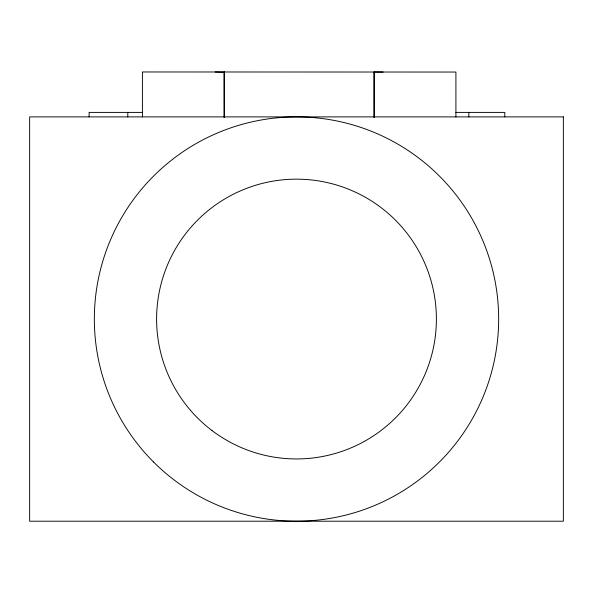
<?xml version="1.0" encoding="UTF-8"?>
<svg xmlns="http://www.w3.org/2000/svg" width="593" height="593" viewBox="0 0 593 593"><rect width="100%" height="100%" fill="white"/><g stroke="black" fill="none" stroke-linecap="round" stroke-linejoin="round"><path stroke-width="0.89" d="M215.17 71.968L224.154 72.183M374.153 117.273L374.109 71.975L383.093 72.035M142.528 112.403L89.106 112.403L89.106 116.895M455.854 112.403L504.799 112.403L504.799 116.895M224.154 71.961L224.198 117.421M468.848 112.403L468.848 116.895M455.913 116.977L455.913 72.042L142.416 71.968L142.416 116.895M374.109 72.042L374.109 117.407M224.221 71.968L224.221 117.199M127.791 112.403L127.791 116.895M563.35 116.895L29.65 116.895L29.65 521.21L563.35 521.21L563.35 116.895M153.55 461.999A202.161 202.161 0 0 0 491.767 371.374A202.161 202.161 0 0 0 244.175 123.781A202.161 202.161 0 0 0 153.55 461.999M212.027 430.562A139.896 139.896 0 0 0 435.306 336.453A139.896 139.896 0 0 0 242.166 190.138A139.896 139.896 0 0 0 212.027 430.562"/></g></svg>
